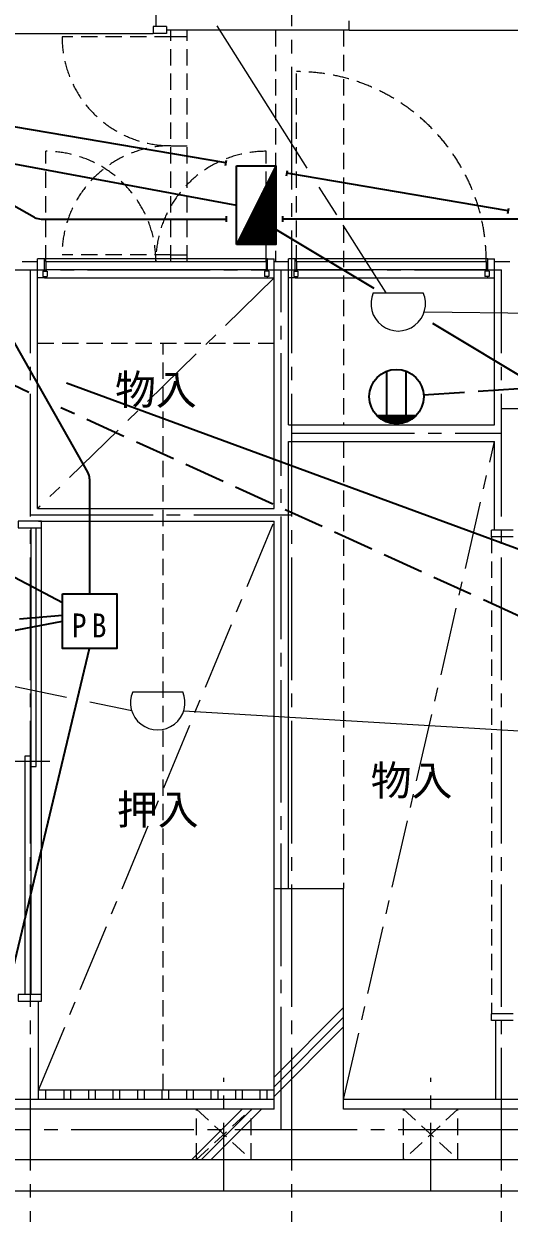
# Model space of a CAD drawing. Units: millimetres at full size, sheet at 1:50; details may follow other scales. Extents: x -9674 to 9699, y -6794 to 6791.
# Drawn here: x 748 to 2531, y -2953 to 1413 of the extents above; entities that cross this region are included whole.
import ezdxf
from ezdxf.enums import TextEntityAlignment as Align

# ---------------------------------------------------------------- set-up
doc = ezdxf.new("R2010")
doc.units = ezdxf.units.MM
doc.header["$LTSCALE"] = 50
for name, pattern in [('CHAIN1', [8, 5, -1, 1, -1]), ('CHAIN2', [12, 9, -1, 1, -1]), ('DASHED1', [1.8, 1.2, -0.6]), ('DASHED3', [4, 3, -1])]:
    doc.linetypes.add(name, pattern=pattern)
for name, color, linetype, lineweight in [('1-0_芯', 134, 'CHAIN2', 9), ('1-1_躯体', 134, 'Continuous', 9), ('1-2_間仕切', 134, 'Continuous', 9), ('1-3_建具', 134, 'Continuous', 9), ('1-6_ﾊﾞﾙｺﾆｰ・階段', 134, 'Continuous', 9), ('1-7_その他', 134, 'DASHED1', 9), ('1-8_ハッチ', 134, 'Continuous', 9), ('1-C_梁', 134, 'DASHED1', 9), ('2-0_芯', 2, 'Continuous', 35), ('2-E', 2, 'Continuous', 35), ('3-3', 1, 'Continuous', 25), ('3-E', 3, 'Continuous', 35)]:
    doc.layers.add(name, color=color, linetype=linetype, lineweight=lineweight)
doc.layers.add('1-A_文字', color=134, linetype='Continuous')
doc.styles.add('ＭＳ ゴシック', font='')
doc.styles.get('ＭＳ ゴシック').set_extended_font_data('MS Gothic')

msp = doc.modelspace()

# ---------------------------------------------------------------- linework, layer by layer
at = {"layer": '1-0_芯'}
for p, q in [((1732.52, -3396.08), (1732.52, 5323.92)), ((-3217.48, 509.92), (2502.52, 509.92)), ((772.52, -3396.08), (772.52, 509.92)), ((1693.52, -2646.08), (1693.52, 509.92)), ((2502.52, -3396.08), (2502.52, 509.92)), ((8332.52, -1.08), (2502.52, -1.08)), ((1732.52, -90.08), (2502.52, -90.08)), ((772.52, -390.08), (1732.52, -390.08)), ((-8677.48, -2646.08), (8332.52, -2646.08))]:
    msp.add_line(p, q, dxfattribs=at)
at = {"layer": '1-1_躯体'}
for p, q in [((1667.52, -1761.08), (1922.52, -1761.08)), ((1667.52, -2571.08), (1667.52, -1761.08)), ((1922.52, -2571.08), (1922.52, -1761.08)), ((1667.52, -2571.08), (-127.48, -2571.08)), ((2582.52, -2571.08), (1922.52, -2571.08)), ((-162.48, -2756.08), (2617.52, -2756.08))]:
    msp.add_line(p, q, dxfattribs=at)
at = {"layer": '1-2_間仕切'}
for p, q in [((1232.52, 1449.92), (1232.52, 1402.42)), ((1942.52, 1388.92), (1942.52, 1423.92)), ((1942.52, 1388.92), (1272.52, 1388.92)), ((742.52, 539.92), (798.52, 539.92)), ((798.52, -367.08), (798.52, 539.92)), ((1667.52, -367.08), (1667.52, 539.92)), ((1667.52, 539.92), (1719.52, 539.92)), ((1719.52, -60.08), (1719.52, 539.92)), ((2476.52, 539.92), (2532.52, 539.92)), ((2476.52, -60.08), (2476.52, 539.92)), ((1719.52, -60.08), (2476.52, -60.08)), ((1719.52, -1761.08), (1719.52, -120.08)), ((1719.52, -120.08), (2476.52, -120.08)), ((2476.52, -446.08), (2476.52, -120.08)), ((798.52, -367.08), (1667.52, -367.08)), ((802.52, -413.08), (1667.52, -413.08)), ((1667.52, -1761.08), (1667.52, -413.08)), ((802.52, -2536.08), (802.52, -2175.08)), ((2481.52, -2536.08), (2481.52, -2246.08)), ((1667.52, -2501.08), (802.52, -2501.08)), ((827.52, -2501.08), (827.52, -2536.08)), ((895.02, -2501.08), (895.02, -2536.08)), ((920.02, -2501.08), (920.02, -2536.08)), ((985.02, -2501.08), (985.02, -2536.08)), ((1010.02, -2501.08), (1010.02, -2536.08)), ((1075.02, -2501.08), (1075.02, -2536.08)), ((1100.02, -2501.08), (1100.02, -2536.08)), ((1165.02, -2501.08), (1165.02, -2536.08)), ((1190.02, -2501.08), (1190.02, -2536.08)), ((1255.02, -2501.08), (1255.02, -2536.08)), ((1280.02, -2501.08), (1280.02, -2536.08)), ((1345.02, -2501.08), (1345.02, -2536.08)), ((1370.02, -2501.08), (1370.02, -2536.08)), ((1435.02, -2501.08), (1435.02, -2536.08)), ((1460.02, -2501.08), (1460.02, -2536.08)), ((1525.02, -2501.08), (1525.02, -2536.08)), ((1550.02, -2501.08), (1550.02, -2536.08)), ((1615.02, -2501.08), (1615.02, -2536.08)), ((1640.02, -2501.08), (1640.02, -2536.08))]:
    msp.add_line(p, q, dxfattribs=at)
at = {"layer": '1-3_建具'}
for p, q in [((472.52, 1377.42), (1222.52, 1377.42)), ((798.52, 479.92), (798.52, 549.92)), ((823.52, 549.92), (798.52, 549.92)), ((823.52, 504.92), (823.52, 549.92)), ((1642.52, 549.92), (823.52, 549.92)), ((828.52, 539.92), (828.52, 509.92)), ((828.52, 539.92), (1637.52, 539.92)), ((1637.52, 539.92), (1637.52, 509.92)), ((1642.52, 549.92), (1667.52, 549.92)), ((1642.52, 504.92), (1642.52, 549.92)), ((1667.52, 539.92), (1667.52, 549.92)), ((1744.52, 549.92), (1719.52, 549.92)), ((1744.52, 504.92), (1744.52, 549.92)), ((2451.52, 549.92), (1744.52, 549.92)), ((1749.52, 539.92), (1749.52, 509.92)), ((1749.52, 539.92), (2446.52, 539.92)), ((2446.52, 539.92), (2446.52, 509.92)), ((2451.52, 549.92), (2476.52, 549.92)), ((2451.52, 504.92), (2451.52, 549.92)), ((2476.52, 539.92), (2476.52, 549.92)), ((818.52, 504.92), (818.52, 484.92)), ((818.52, 504.92), (833.52, 504.92)), ((818.52, 484.92), (833.52, 484.92)), ((823.52, 479.92), (823.52, 484.92)), ((1637.52, 509.92), (828.52, 509.92)), ((833.52, 504.92), (833.52, 484.92)), ((1632.52, 504.92), (1632.52, 484.92)), ((1647.52, 504.92), (1632.52, 504.92)), ((1647.52, 484.92), (1632.52, 484.92)), ((1642.52, 479.92), (1642.52, 484.92)), ((1647.52, 504.92), (1647.52, 484.92)), ((1739.52, 504.92), (1739.52, 484.92)), ((1739.52, 504.92), (1754.52, 504.92)), ((1739.52, 484.92), (1754.52, 484.92)), ((1744.52, 479.92), (1744.52, 484.92)), ((2446.52, 509.92), (1749.52, 509.92)), ((1754.52, 504.92), (1754.52, 484.92)), ((2441.52, 504.92), (2441.52, 484.92)), ((2456.52, 504.92), (2441.52, 504.92)), ((2456.52, 484.92), (2441.52, 484.92)), ((2451.52, 479.92), (2451.52, 484.92)), ((2456.52, 504.92), (2456.52, 484.92)), ((823.52, 479.92), (798.52, 479.92)), ((823.52, 479.92), (1642.52, 479.92)), ((1642.52, 479.92), (1667.52, 479.92)), ((1744.52, 479.92), (2451.52, 479.92)), ((2451.52, 479.92), (2476.52, 479.92)), ((773.35, -438.08), (773.35, -1314.08)), ((812.52, -2150.08), (812.52, -438.08)), ((2545.02, -446.08), (2465.02, -446.08)), ((683.35, -1294.08), (843.35, -1294.08)), ((753.35, -1274.08), (773.35, -1274.08)), ((753.35, -2150.08), (753.35, -1274.08)), ((773.35, -1274.08), (773.35, -2150.08)), ((2545.02, -2221.08), (2465.02, -2221.08)), ((2465.02, -2246.08), (2465.02, -2221.08)), ((2545.02, -2246.08), (2465.02, -2246.08))]:
    msp.add_line(p, q, dxfattribs=at)
at = {"layer": '1-3_建具', "linetype": 'DASHED1'}
for p, q in [((1288.52, 1364.92), (888.52, 1364.92)), ((1288.52, 539.92), (1288.52, 1389.92)), ((1348.52, 1364.92), (1288.52, 1364.92)), ((1348.52, 539.92), (1348.52, 1389.92)), ((1749.52, 539.92), (1749.52, 1236.92)), ((1288.52, 964.92), (1348.52, 964.92)), ((828.52, 539.92), (828.52, 944.42)), ((1637.52, 539.92), (1637.52, 944.42)), ((1288.52, 564.92), (888.52, 564.92)), ((1288.52, 564.92), (1348.52, 564.92)), ((2465.02, -471.08), (2465.02, -2221.08))]:
    msp.add_line(p, q, dxfattribs=at)
at = {"layer": '1-3_建具'}
for points in [[(1272.52, 1402.42), (1222.52, 1402.42), (1222.52, 1377.42)], [(1272.52, 1402.42), (1272.52, 1377.42), (1222.52, 1377.42)], [(1744.52, 479.92), (1719.52, 479.92), (1719.52, 549.92)], [(773.35, -1314.08), (793.35, -1314.08), (793.35, -438.08)], [(2545.02, -471.08), (2465.02, -471.08), (2465.02, -446.08)]]:
    msp.add_lwpolyline(points, dxfattribs=at)
for points in [[(727.52, -438.08), (812.52, -438.08), (812.52, -413.08), (727.52, -413.08)], [(727.52, -2175.08), (812.52, -2175.08), (812.52, -2150.08), (727.52, -2150.08)]]:
    msp.add_lwpolyline(points, close=True, dxfattribs=at)
at = {"layer": '1-3_建具', "linetype": 'DASHED1'}
for centre, radius, start, end in [((1288.52, 1364.92), 400, 180, 270), ((1749.52, 539.92), 697, 0, 90), ((1288.52, 564.92), 400, 90, 180), ((828.52, 539.92), 404.5, 0, 90), ((1637.52, 539.92), 404.5, 90, 180)]:
    msp.add_arc(centre, radius, start, end, dxfattribs=at)
at = {"layer": '1-6_ﾊﾞﾙｺﾆｰ・階段'}
msp.add_line((-162.48, -2871.08), (2617.52, -2871.08), dxfattribs=at)
at = {"layer": '1-7_その他', "linetype": 'CHAIN1'}
for p, q in [((1667.52, 479.92), (798.52, -367.08)), ((1922.52, -2536.08), (2476.52, -120.08)), ((802.52, -2501.08), (1667.52, -413.08)), ((1482.52, -2871.08), (1482.52, -2456.08)), ((2242.52, -2871.08), (2242.52, -2456.08))]:
    msp.add_line(p, q, dxfattribs=at)
at = {"layer": '1-7_その他'}
for p, q in [((1382.52, -2756.08), (1582.52, -2571.08)), ((1382.52, -2571.08), (1582.52, -2756.08)), ((1382.52, -2756.08), (1382.52, -2571.08)), ((1582.52, -2756.08), (1582.52, -2571.08)), ((2142.52, -2571.08), (2342.52, -2756.08)), ((2342.52, -2571.08), (2142.52, -2756.08)), ((2142.52, -2756.08), (2142.52, -2571.08)), ((2342.52, -2756.08), (2342.52, -2571.08))]:
    msp.add_line(p, q, dxfattribs=at)
at = {"layer": '1-8_ハッチ'}
for p, q in [((1942.52, 1388.92), (5447.52, 1388.92)), ((1667.52, -2453.57), (1922.52, -2198.57)), ((1667.52, -2488.93), (1922.52, -2233.93)), ((1667.52, -2524.28), (1922.52, -2269.28)), ((1667.52, -2536.08), (-132.48, -2536.08)), ((1365.01, -2756.08), (1550.01, -2571.08)), ((1400.36, -2756.08), (1585.36, -2571.08)), ((1435.72, -2756.08), (1620.72, -2571.08)), ((2587.52, -2536.08), (1922.52, -2536.08))]:
    msp.add_line(p, q, dxfattribs=at)
at = {"layer": '1-C_梁'}
for p, q in [((1672.52, 1388.92), (1672.52, 539.92)), ((1922.52, 1388.92), (1922.52, -60.08)), ((798.52, 239.92), (1672.52, 239.92)), ((1259.52, -2501.08), (1259.52, 239.92)), ((1922.52, -120.08), (1922.52, -1761.08))]:
    msp.add_line(p, q, dxfattribs=at)
at = {"layer": '2-0_芯'}
for p, q in [((415.41, 952.74), (1529.03, 747.02)), ((787.75, 702.12), (402.4, 916.56)), ((983.18, -233.25), (357.19, 870.99)), ((1490.94, 705.81), (1490.94, 685.81)), ((1698.54, 705.81), (1698.54, 685.81)), ((812.07, 695.81), (1490.94, 695.81)), ((2035.21, 440.36), (1673.05, 657.47)), ((3815.79, 695.81), (1698.54, 695.81)), ((-1268.77, 424.01), (889.69, -711.32)), ((3634.42, -518.34), (2249.58, 311.86)), ((2081.62, -49.68), (2081.62, 137.72)), ((2151.62, -49.68), (2151.62, 137.72)), ((2188.04, -25.99), (2045.21, -25.99)), ((2184.97, -29), (2048.28, -29)), ((2177.93, -35), (2055.31, -35)), ((2169.3, -41), (2063.94, -41)), ((2158.09, -47), (2075.16, -47)), ((2140.94, -53), (2092.3, -53)), ((989.69, -257.9), (989.69, -679.93)), ((-3018.49, -1532.51), (889.69, -779.93)), ((637.39, -2352.21), (989.69, -879.93))]:
    msp.add_line(p, q, dxfattribs=at)
at = {"layer": '2-0_芯', "linetype": 'CHAIN1'}
msp.add_line((-860.84, -916.82), (889.69, -757.56), dxfattribs=at)
at = {"layer": '2-0_芯'}
msp.add_circle((2116.62, 44.02), 100.02, dxfattribs=at)
for centre, start, end in [((812.07, 745.81), 240.90533, 270), ((939.69, -257.9), 0, 29.54911)]:
    msp.add_arc(centre, 50, start, end, dxfattribs=at)
at = {"layer": '2-E'}
for p, q in [((1529.03, 602.99), (1529.03, 891.05)), ((1665.84, 876.62), (1665.84, 602.99)), ((1670.16, 885.26), (1670.16, 602.99)), ((1644.24, 833.42), (1644.24, 602.99)), ((1648.56, 842.06), (1648.56, 602.99)), ((1652.88, 850.7), (1652.88, 602.99)), ((1657.2, 859.34), (1657.2, 602.99)), ((1661.52, 867.98), (1661.52, 602.99)), ((1673.05, 847.02), (1673.05, 647.02)), ((1622.64, 790.22), (1622.64, 602.99)), ((1626.96, 798.86), (1626.96, 602.99)), ((1631.28, 807.5), (1631.28, 602.99)), ((1635.6, 816.14), (1635.6, 602.99)), ((1639.92, 824.78), (1639.92, 602.99)), ((1601.04, 747.02), (1601.04, 602.99)), ((1605.36, 755.66), (1605.36, 602.99)), ((1609.68, 764.3), (1609.68, 602.99)), ((1614, 772.94), (1614, 602.99)), ((1618.32, 781.58), (1618.32, 602.99)), ((1579.44, 703.82), (1579.44, 602.99)), ((1583.76, 712.46), (1583.76, 602.99)), ((1588.08, 721.1), (1588.08, 602.99)), ((1592.4, 729.74), (1592.4, 602.99)), ((1596.72, 738.38), (1596.72, 602.99)), ((1557.84, 660.62), (1557.84, 602.99)), ((1562.16, 669.26), (1562.16, 602.99)), ((1566.48, 677.9), (1566.48, 602.99)), ((1570.8, 686.54), (1570.8, 602.99)), ((1575.12, 695.18), (1575.12, 602.99)), ((1536.24, 617.42), (1536.24, 602.99)), ((1540.56, 626.06), (1540.56, 602.99)), ((1544.88, 634.7), (1544.88, 602.99)), ((1549.2, 643.34), (1549.2, 602.99)), ((1553.52, 651.98), (1553.52, 602.99)), ((1531.92, 608.78), (1531.92, 602.99))]:
    msp.add_line(p, q, dxfattribs=at)
at = {"layer": '2-E', "linetype": 'DASHED3'}
msp.add_line((2216.43, 50.56), (2603.99, 75.95), dxfattribs=at)
at = {"layer": '2-E'}
for points in [[(1673.05, 891.05), (1673.05, 602.99), (1529.03, 602.99)], [(1529.03, 891.05), (1673.05, 891.05), (1529.03, 602.99)]]:
    msp.add_lwpolyline(points, dxfattribs=at)
msp.add_lwpolyline([(889.69, -679.93), (1089.69, -679.93), (1089.69, -879.93), (889.69, -879.93)], close=True, dxfattribs=at)
at = {"layer": '3-3'}
for p, q in [((1788.69, 882.58), (1457.63, 1405.1)), ((1897.23, 711.29), (1832.5, 813.45)), ((2078.67, 424.91), (1920.94, 673.87)), ((2031.35, 424.91), (2214.72, 424.91)), ((2218.45, 354.9), (3599.56, 340.95)), ((904.51, -1059.76), (271.13, -929.55)), ((1148.13, -1039.06), (1331.5, -1039.06)), ((1144.4, -1109.08), (990.1, -1077.35)), ((1335.24, -1109.08), (3506.31, -1238.07))]:
    msp.add_line(p, q, dxfattribs=at)
for centre in [(2123.03, 384.92), (1239.82, -1079.06)]:
    msp.add_arc(centre, 100.03, 156.4305, 23.56947, dxfattribs=at)
at = {"layer": '3-E'}
for p, q in [((1490.48, 902.36), (-947.56, 1316.52)), ((1488.8, 892.5), (1492.15, 912.22)), ((1712.69, 854.47), (1716.03, 874.18)), ((2527.14, 726.26), (1714.36, 864.33)), ((2525.46, 716.4), (2528.81, 736.12)), ((3859.82, -992.58), (905.01, 93.64))]:
    msp.add_line(p, q, dxfattribs=at)
at = {"layer": '3-E', "linetype": 'DASHED3'}
for p, q in [((766.57, 59.32), (-1095.51, 945.91)), ((4028.8, -1426.75), (884.01, 3.41))]:
    msp.add_line(p, q, dxfattribs=at)

# ---------------------------------------------------------------- texts
at = {"layer": '1-A_文字', "style": 'ＭＳ ゴシック'}
for s, p in [('物入', (1083.02, -18.58)), ('物入', (2021.97, -1452.92)), ('押入', (1090.02, -1559.58))]:
    msp.add_text(s, height=110, dxfattribs=at).set_placement(p, align=Align.BOTTOM_LEFT)
at = {"layer": '2-E', "color": 7, "insert": (924.69, -839.93), "char_height": 87.98, "attachment_point": 7, "style": 'ＭＳ ゴシック'}
msp.add_mtext('\\T1.36;\\W0.9;PB', dxfattribs=at)

doc.saveas('drawing.dxf')
